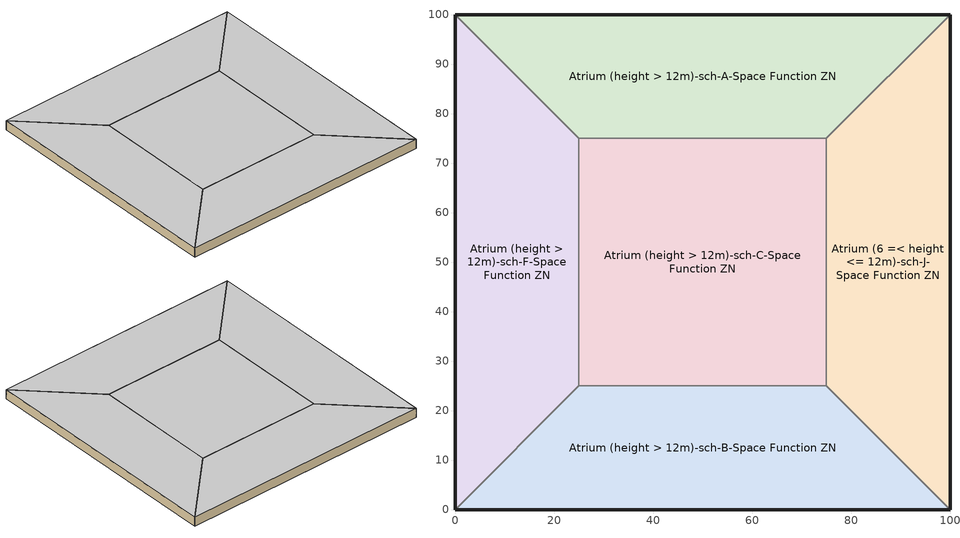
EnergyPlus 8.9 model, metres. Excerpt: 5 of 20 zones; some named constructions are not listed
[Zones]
Atrium (6 =< height <= 12m)-sch-J-Space Function ZN
 floor ground (BTAP-Grnd-Floor-Mass:U-0.757): 100,100 100,0 75,25 75,75 z0
 wall ground (BTAP-Grnd-Wall-Mass:U-0.284): 100,0 100,100 z0:3.8
 wall to Atrium (height > 12m)-sch-B-Space Function ZN (BTAP-Int-Wall): 75,25 100,0 z0:3.8
 wall to Atrium (height > 12m)-sch-C-Space Function ZN (BTAP-Int-Wall): 75,75 75,25 z0:3.8
 wall to Atrium (height > 12m)-sch-A-Space Function ZN (BTAP-Int-Wall): 100,100 75,75 z0:3.8
 ceiling to Atrium (6 =< height <= 12m)-sch-H-Space Function ZN (BTAP-Int-Ceiling): 75,75 75,25 100,0 100,100 z3.8
Atrium (height > 12m)-sch-A-Space Function ZN
 floor ground (BTAP-Grnd-Floor-Mass:U-0.757): 0,100 100,100 75,75 25,75 z0
 wall to Atrium (height > 12m)-sch-C-Space Function ZN (BTAP-Int-Wall): 25,75 75,75 z0:3.8
 wall to Atrium (height > 12m)-sch-F-Space Function ZN (BTAP-Int-Wall): 0,100 25,75 z0:3.8
 wall ground (BTAP-Grnd-Wall-Mass:U-0.284): 100,100 0,100 z0:3.8
 ceiling to Atrium (height > 12m)-sch-E-Space Function ZN (BTAP-Int-Ceiling): 25,75 75,75 100,100 0,100 z3.8
Atrium (height > 12m)-sch-B-Space Function ZN
 floor ground (BTAP-Grnd-Floor-Mass:U-0.757): 100,0 0,0 25,25 75,25 z0
 wall ground (BTAP-Grnd-Wall-Mass:U-0.284): 0,0 100,0 z0:3.8
 wall to Atrium (height > 12m)-sch-F-Space Function ZN (BTAP-Int-Wall): 25,25 0,0 z0:3.8
 wall to Atrium (height > 12m)-sch-C-Space Function ZN (BTAP-Int-Wall): 75,25 25,25 z0:3.8
 ceiling to Atrium (height > 12m)-sch-G-Space Function ZN (BTAP-Int-Ceiling): 75,25 25,25 0,0 100,0 z3.8
Atrium (height > 12m)-sch-C-Space Function ZN
 floor ground (BTAP-Grnd-Floor-Mass:U-0.757): 25,25 25,75 75,75 75,25 z0
 wall to Atrium (height > 12m)-sch-F-Space Function ZN (BTAP-Int-Wall): 25,75 25,25 z0:3.8
 ceiling to Atrium (6 =< height <= 12m)-sch-K-Space Function ZN (BTAP-Int-Ceiling): 75,25 75,75 25,75 25,25 z3.8
Atrium (height > 12m)-sch-F-Space Function ZN
 floor ground (BTAP-Grnd-Floor-Mass:U-0.757): 0,0 0,100 25,75 25,25 z0
 wall ground (BTAP-Grnd-Wall-Mass:U-0.284): 0,100 0,0 z0:3.8
 ceiling to Atrium (height > 12m)-sch-D-Space Function ZN (BTAP-Int-Ceiling): 25,25 25,75 0,100 0,0 z3.8
[Material]
100mm Normalweight concrete floor 1: Roughness=MediumSmooth; Thickness {m}=0.1016; Conductivity {W/m-K}=2.31; Density {kg/m3}=2322; Specific Heat {J/kg-K}=832; Thermal Absorptance=0.9; Solar Absorptance=0.7; Visible Absorptance=0.7
[Material:NoMass]
Typical Carpet Pad: Roughness=Smooth; Thermal Resistance {m2-K/W}=0.21648; Thermal Absorptance=0.9; Solar Absorptance=0.7; Visible Absorptance=0.8
[Construction]
BTAP-Int-Ceiling: Typical Carpet Pad, 100mm Normalweight concrete floor 1
[ZoneHVAC:IdealLoadsAirSystem]
Name | Design Specification Outdoor Air Object
Zone HVAC Ideal Loads Air System 1 | Space Function Atrium (6 =< height <= 12m)-sch-A Ventilation
Zone HVAC Ideal Loads Air System 2 | Space Function Atrium (6 =< height <= 12m)-sch-B Ventilation
Zone HVAC Ideal Loads Air System 3 | Space Function Atrium (6 =< height <= 12m)-sch-C Ventilation
Zone HVAC Ideal Loads Air System 4 | Space Function Atrium (6 =< height <= 12m)-sch-D Ventilation
Zone HVAC Ideal Loads Air System 5 | Space Function Atrium (6 =< height <= 12m)-sch-E Ventilation
Zone HVAC Ideal Loads Air System 6 | Space Function Atrium (6 =< height <= 12m)-sch-F Ventilation
Zone HVAC Ideal Loads Air System 7 | Space Function Atrium (6 =< height <= 12m)-sch-G Ventilation
Zone HVAC Ideal Loads Air System 8 | Space Function Atrium (6 =< height <= 12m)-sch-H Ventilation
Zone HVAC Ideal Loads Air System 9 | Space Function Atrium (6 =< height <= 12m)-sch-J Ventilation
Zone HVAC Ideal Loads Air System 10 | Space Function Atrium (6 =< height <= 12m)-sch-K Ventilation
Zone HVAC Ideal Loads Air System 11 | Space Function Atrium (height < 6m)-sch-H Ventilation
Zone HVAC Ideal Loads Air System 12 | Space Function Atrium (height < 6m)-sch-J Ventilation
Zone HVAC Ideal Loads Air System 13 | Space Function Atrium (height < 6m)-sch-K Ventilation
Zone HVAC Ideal Loads Air System 14 | Space Function Atrium (height > 12m)-sch-A Ventilation
Zone HVAC Ideal Loads Air System 15 | Space Function Atrium (height > 12m)-sch-B Ventilation
Zone HVAC Ideal Loads Air System 16 | Space Function Atrium (height > 12m)-sch-C Ventilation
Zone HVAC Ideal Loads Air System 17 | Space Function Atrium (height > 12m)-sch-D Ventilation
Zone HVAC Ideal Loads Air System 18 | Space Function Atrium (height > 12m)-sch-E Ventilation
Zone HVAC Ideal Loads Air System 19 | Space Function Atrium (height > 12m)-sch-F Ventilation
Zone HVAC Ideal Loads Air System 20 | Space Function Atrium (height > 12m)-sch-G Ventilation
[DesignSpecification:OutdoorAir] Outdoor Air Method=Sum; Outdoor Air Flow per Person {m3/s-person}=0; Outdoor Air Flow per Zone Floor Area {m3/s-m2}=0.0003048; Outdoor Air Flow per Zone {m3/s}=0; Outdoor Air Flow Air Changes per Hour {1/hr}=0
Space Function Atrium (6 =< height <= 12m)-sch-A Ventilation; Space Function Atrium (6 =< height <= 12m)-sch-B Ventilation; Space Function Atrium (6 =< height <= 12m)-sch-C Ventilation; Space Function Atrium (6 =< height <= 12m)-sch-D Ventilation; Space Function Atrium (6 =< height <= 12m)-sch-E Ventilation; Space Function Atrium (6 =< height <= 12m)-sch-F Ventilation; Space Function Atrium (6 =< height <= 12m)-sch-G Ventilation; Space Function Atrium (6 =< height <= 12m)-sch-H Ventilation; Space Function Atrium (6 =< height <= 12m)-sch-J Ventilation; Space Function Atrium (6 =< height <= 12m)-sch-K Ventilation; Space Function Atrium (height < 6m)-sch-H Ventilation; Space Function Atrium (height < 6m)-sch-J Ventilation; Space Function Atrium (height < 6m)-sch-K Ventilation; Space Function Atrium (height > 12m)-sch-A Ventilation; Space Function Atrium (height > 12m)-sch-B Ventilation; Space Function Atrium (height > 12m)-sch-C Ventilation; Space Function Atrium (height > 12m)-sch-D Ventilation; Space Function Atrium (height > 12m)-sch-E Ventilation; Space Function Atrium (height > 12m)-sch-F Ventilation; Space Function Atrium (height > 12m)-sch-G Ventilation
[Schedule:Day:Interval]
NECB-A-Thermostat Setpoint-Heating Sun|Hol Day; NECB-A-Thermostat Setpoint-Heating Sat Day; NECB-D-Thermostat Setpoint-Heating Sun|Hol Day; NECB-D-Thermostat Setpoint-Heating Sat Day; NECB-E-Thermostat Setpoint-Heating Sun|Hol Day: No, 24:00, 18
NECB-A-Thermostat Setpoint-Heating Default|Wkdy Day; NECB-A-Thermostat Setpoint-Heating Default: No, 06:00, 18, 07:00, 20, 21:00, 22, 24:00, 18
NECB-A-Thermostat Setpoint-Cooling Sun|Hol Day; NECB-A-Thermostat Setpoint-Cooling Sat Day; NECB-D-Thermostat Setpoint-Cooling Sun|Hol Day; NECB-D-Thermostat Setpoint-Cooling Sat Day; NECB-E-Thermostat Setpoint-Cooling Sun|Hol Day; NECB-K-Thermostat Setpoint-Cooling Sun|Hol Day; NECB-K-Thermostat Setpoint-Cooling Default|Wkdy Day; NECB-K-Thermostat Setpoint-Cooling Sat Day; NECB-K-Thermostat Setpoint-Cooling Default: No, 24:00, 35
NECB-A-Thermostat Setpoint-Cooling Default|Wkdy Day; NECB-A-Thermostat Setpoint-Cooling Default: No, 06:00, 35, 21:00, 24, 24:00, 35
NECB-B-Thermostat Setpoint-Heating Sun|Hol Day: No, 01:00, 18, 02:00, 22, 09:00, 18, 10:00, 20, 23:00, 22, 24:00, 18
NECB-B-Thermostat Setpoint-Heating Default|Wkdy Day; NECB-B-Thermostat Setpoint-Heating Sat Day; NECB-B-Thermostat Setpoint-Heating Default: No, 02:00, 22, 08:00, 18, 09:00, 20, 24:00, 22
NECB-B-Thermostat Setpoint-Cooling Sun|Hol Day: No, 09:00, 35, 23:00, 24, 24:00, 35
NECB-B-Thermostat Setpoint-Cooling Default|Wkdy Day; NECB-B-Thermostat Setpoint-Cooling Sat Day; NECB-B-Thermostat Setpoint-Cooling Default: No, 01:00, 24, 08:00, 35, 24:00, 24
NECB-C-Thermostat Setpoint-Heating Sun|Hol Day: No, 09:00, 18, 10:00, 20, 19:00, 22, 24:00, 18
NECB-C-Thermostat Setpoint-Heating Default|Wkdy Day; NECB-C-Thermostat Setpoint-Heating Sat Day; NECB-C-Thermostat Setpoint-Heating Default: No, 07:00, 18, 08:00, 20, 21:00, 22, 24:00, 18
NECB-C-Thermostat Setpoint-Cooling Sun|Hol Day; NECB-E-Thermostat Setpoint-Cooling Default|Wkdy Day; NECB-E-Thermostat Setpoint-Cooling Default: No, 07:00, 35, 19:00, 24, 24:00, 35
NECB-C-Thermostat Setpoint-Cooling Default|Wkdy Day; NECB-C-Thermostat Setpoint-Cooling Sat Day; NECB-C-Thermostat Setpoint-Cooling Default: No, 07:00, 35, 21:00, 24, 24:00, 35
NECB-D-Thermostat Setpoint-Heating Default|Wkdy Day; NECB-D-Thermostat Setpoint-Heating Default: No, 07:00, 18, 08:00, 20, 23:00, 22, 24:00, 18
NECB-D-Thermostat Setpoint-Cooling Default|Wkdy Day; NECB-D-Thermostat Setpoint-Cooling Default: No, 07:00, 35, 23:00, 24, 24:00, 35
NECB-E-Thermostat Setpoint-Heating Default|Wkdy Day; NECB-E-Thermostat Setpoint-Heating Default: No, 07:00, 18, 08:00, 20, 19:00, 22, 24:00, 18
NECB-E-Thermostat Setpoint-Heating Sat Day: No, 08:00, 18, 09:00, 20, 17:00, 22, 24:00, 18
NECB-E-Thermostat Setpoint-Cooling Sat Day: No, 08:00, 35, 17:00, 24, 24:00, 35
NECB-F-Thermostat Setpoint-Heating Sun|Hol Day; NECB-F-Thermostat Setpoint-Heating Default|Wkdy Day; NECB-F-Thermostat Setpoint-Heating Sat Day; NECB-F-Thermostat Setpoint-Heating Default; NECB-G-Thermostat Setpoint-Heating Sun|Hol Day; NECB-G-Thermostat Setpoint-Heating Default|Wkdy Day; NECB-G-Thermostat Setpoint-Heating Sat Day; NECB-G-Thermostat Setpoint-Heating Default; NECB-H-Thermostat Setpoint-Heating Sun|Hol Day; NECB-H-Thermostat Setpoint-Heating Default|Wkdy Day; NECB-H-Thermostat Setpoint-Heating Sat Day; NECB-H-Thermostat Setpoint-Heating Default: No, 01:00, 22, 07:00, 18, 08:00, 20, 24:00, 22
NECB-F-Thermostat Setpoint-Cooling Sun|Hol Day; NECB-F-Thermostat Setpoint-Cooling Default|Wkdy Day; NECB-F-Thermostat Setpoint-Cooling Sat Day; NECB-F-Thermostat Setpoint-Cooling Default; NECB-G-Thermostat Setpoint-Cooling Sun|Hol Day; NECB-G-Thermostat Setpoint-Cooling Default|Wkdy Day; NECB-G-Thermostat Setpoint-Cooling Sat Day; NECB-G-Thermostat Setpoint-Cooling Default; NECB-H-Thermostat Setpoint-Cooling Sun|Hol Day; NECB-H-Thermostat Setpoint-Cooling Default|Wkdy Day; NECB-H-Thermostat Setpoint-Cooling Sat Day; NECB-H-Thermostat Setpoint-Cooling Default; NECB-J-Thermostat Setpoint-Cooling Sun|Hol Day; NECB-J-Thermostat Setpoint-Cooling Default|Wkdy Day; NECB-J-Thermostat Setpoint-Cooling Sat Day; NECB-J-Thermostat Setpoint-Cooling Default: No, 24:00, 24
NECB-J-Thermostat Setpoint-Heating Sun|Hol Day; NECB-J-Thermostat Setpoint-Heating Default|Wkdy Day; NECB-J-Thermostat Setpoint-Heating Sat Day; NECB-J-Thermostat Setpoint-Heating Default: No, 24:00, 22
NECB-K-Thermostat Setpoint-Heating Sun|Hol Day; NECB-K-Thermostat Setpoint-Heating Default|Wkdy Day; NECB-K-Thermostat Setpoint-Heating Sat Day; NECB-K-Thermostat Setpoint-Heating Default: No, 24:00, 5
[Schedule:Week:Daily]
NECB-K-Thermostat Setpoint-Heating Week Rule - Jan1-Dec31: NECB-K-Thermostat Setpoint-Heating Sun|Hol Day, NECB-K-Thermostat Setpoint-Heating Default|Wkdy Day, NECB-K-Thermostat Setpoint-Heating Default|Wkdy Day, NECB-K-Thermostat Setpoint-Heating Default|Wkdy Day, NECB-K-Thermostat Setpoint-Heating Default|Wkdy Day, NECB-K-Thermostat Setpoint-Heating Default|Wkdy Day, NECB-K-Thermostat Setpoint-Heating Sat Day, NECB-K-Thermostat Setpoint-Heating Default, NECB-K-Thermostat Setpoint-Heating Default, NECB-K-Thermostat Setpoint-Heating Default, NECB-K-Thermostat Setpoint-Heating Default, NECB-K-Thermostat Setpoint-Heating Default
NECB-K-Thermostat Setpoint-Cooling Week Rule - Jan1-Dec31: NECB-K-Thermostat Setpoint-Cooling Sun|Hol Day, NECB-K-Thermostat Setpoint-Cooling Default|Wkdy Day, NECB-K-Thermostat Setpoint-Cooling Default|Wkdy Day, NECB-K-Thermostat Setpoint-Cooling Default|Wkdy Day, NECB-K-Thermostat Setpoint-Cooling Default|Wkdy Day, NECB-K-Thermostat Setpoint-Cooling Default|Wkdy Day, NECB-K-Thermostat Setpoint-Cooling Sat Day, NECB-K-Thermostat Setpoint-Cooling Default, NECB-K-Thermostat Setpoint-Cooling Default, NECB-K-Thermostat Setpoint-Cooling Default, NECB-K-Thermostat Setpoint-Cooling Default, NECB-K-Thermostat Setpoint-Cooling Default
